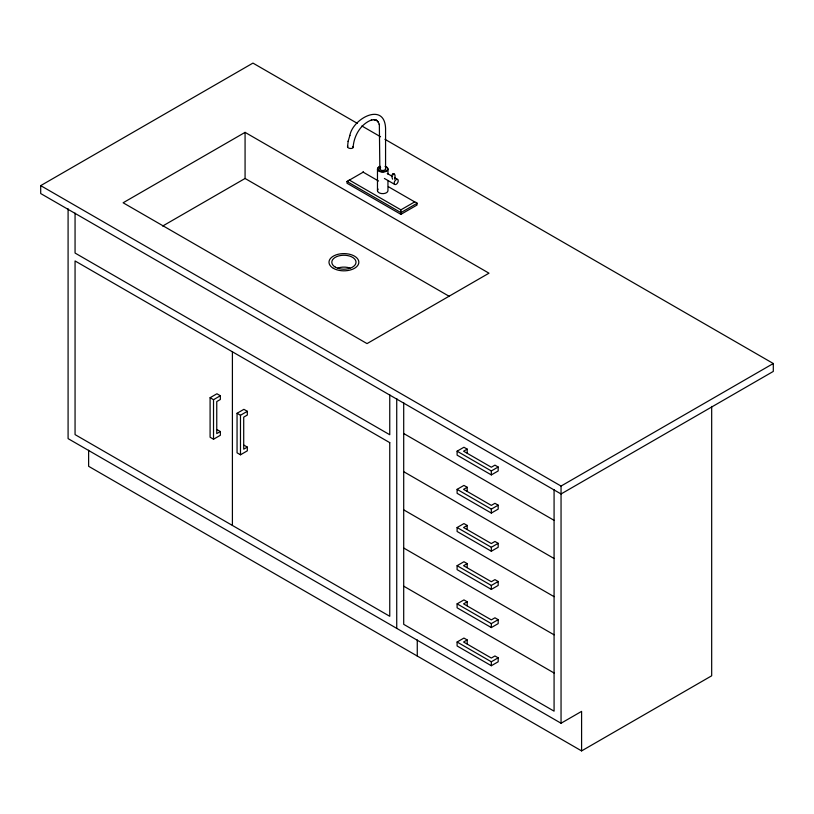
<?xml version="1.0" encoding="UTF-8"?>
<svg xmlns="http://www.w3.org/2000/svg" width="814" height="814" viewBox="0 0 814 814"><rect width="100%" height="100%" fill="white"/><g stroke="black" fill="none" stroke-linecap="round" stroke-linejoin="round"><path stroke-width="1.22" d="M347.517 146.815L348.189 141.137M347.893 146.133A2.859 1.425 6.1 0 0 349.287 148.27A2.859 1.425 6.1 0 0 353.123 147.619C353.724 136.284 360.399 124.023 371.784 119.892L371.286 120.055L374.755 119.719L374.165 119.699L377.106 120.604L376.058 120.004L378.317 122.09L378.011 121.591L379.446 124.776L379.344 124.257L379.853 168.824M346.998 181.491L349.399 180.108L400.915 209.849L414.682 201.892L416.9 202.747L417.083 205.006L400.915 214.347L346.998 183.221L346.998 181.491L400.915 212.617L417.083 203.286M392.541 179.161C389.774 171.856 397.222 171.856 394.454 179.161M394.454 174.176L393.498 174.735L392.541 174.176M349.857 135.511C352.676 118.59 384.452 101.506 385.571 128.256L385.571 168.824M348.097 141.433L349.898 135.358M384.961 139.306L773.3 363.512L773.3 371.418L561.049 493.966L40.7 193.539L40.7 185.633L252.951 63.095L357.458 123.433M245.075 132.367L123.118 202.778L367.033 343.6L488.99 273.189L245.075 132.367L245.075 178.47L449.44 296.449M162.668 226.038L245.075 178.47M348.077 180.871L363.176 172.161L378.52 181.013M210.093 397.72L216.941 393.762L220.36 395.746L220.36 399.481L216.758 401.567L216.758 433.618L220.36 431.532L220.36 435.276L213.522 439.224L210.093 437.25L210.093 397.72L213.522 399.694L220.36 395.746M237.057 413.288L243.895 409.33L247.324 411.304L247.324 415.048L243.712 417.134L243.712 449.186L247.324 447.1L247.324 450.834L240.476 454.792L237.057 452.818L237.057 413.288L240.476 415.262L247.324 411.304M467.185 449.114L463.573 451.19L491.33 467.226L494.943 465.14L498.178 467.002L498.178 470.96L491.33 474.908L457.102 455.148L457.102 451.19L463.939 447.242L467.185 449.114L467.185 453.062M467.185 487.271L463.573 489.356L491.33 505.382L494.943 503.306L498.178 505.168L498.178 509.126L491.33 513.074L457.102 493.315L457.102 489.356L463.939 485.409L467.185 487.271L467.185 491.229M457.102 451.19L491.33 470.96L498.178 467.002M467.185 525.437L463.573 527.523L491.33 543.549L494.943 541.463L498.178 543.335L498.178 547.283L491.33 551.241L457.102 531.481L457.102 527.523L463.939 523.575L467.185 525.437L467.185 529.395M457.102 489.356L491.33 509.126L498.178 505.168M40.7 185.633L561.049 486.06L773.3 363.512M467.185 563.603L463.573 565.689L491.33 581.715L494.943 579.629L498.178 581.501L498.178 585.449L491.33 589.407L457.102 569.637L457.102 565.689L463.939 561.731L467.185 563.603L467.185 567.551M457.102 527.523L491.33 547.283L498.178 543.335M467.185 601.77L463.573 603.856L491.33 619.881L494.943 617.795L498.178 619.668L498.178 623.616L491.33 627.574L457.102 607.804L457.102 603.856L463.939 599.898L467.185 601.77L467.185 605.718M457.102 565.689L491.33 585.449L498.178 581.501M467.185 639.936L463.573 642.012L491.33 658.038L494.943 655.962L498.178 657.824L498.178 661.782L491.33 665.73L457.102 645.97L457.102 642.012L463.939 638.064L467.185 639.936L467.185 643.884M457.102 603.856L491.33 623.616L498.178 619.668M457.102 642.012L491.33 661.782L498.178 657.824M68.091 208.781L68.091 438.624L561.049 723.239L581.593 711.375L581.593 750.905L711.68 675.803L711.68 406.43M361.864 125.977L380.565 136.772M387.261 173.494L392.44 176.485M394.515 177.676L397.629 179.477A2.869 1.659 -60 0 1 396.723 183.923A2.869 1.659 -60 0 1 394.23 182.489A2.869 1.659 -60 0 1 397.629 179.477M384.391 178.459L394.759 184.442M388.38 186.711L414.682 201.892M403.703 433.516L554.08 520.339M403.703 471.682L554.08 558.506M403.703 509.849L554.08 596.672M216.941 429.558L220.36 431.532M243.895 445.126L247.324 447.1M403.703 548.015L554.08 634.828M403.703 586.172L554.08 672.995M581.593 750.905L88.624 466.3L88.624 450.234M561.049 486.06L561.049 723.239M554.08 489.56L554.08 711.161L403.703 624.338L403.703 402.747M491.33 470.96L491.33 474.908M491.33 509.126L491.33 513.074M491.33 547.283L491.33 551.241M491.33 585.449L491.33 589.407M491.33 623.616L491.33 627.574M491.33 661.782L491.33 665.73M417.267 639.977L417.267 656.033M400.915 209.849L400.915 214.347M396.733 398.514L396.733 628.367M389.753 394.8L389.753 434.737L75.061 253.052L75.061 213.105M387.952 169.078L387.952 174.145M387.952 180.484L387.952 190.608A5.24 3.022 0 0 1 381.359 193.539A5.24 3.022 0 0 1 378.174 189.102M377.472 169.078L377.472 190.608M363.176 171.601L363.176 172.161M240.476 415.262L240.476 454.792M232.407 351.801L232.407 525.447M213.522 399.694L213.522 439.224M337.871 268.03A12.108 6.99 0 0 1 349.969 268.03M385.48 168.396A2.859 1.648 0 0 1 383.455 170.421L382.712 170.472A2.859 1.648 0 0 1 380.077 169.454A2.859 1.648 0 0 1 380.698 167.653M385.337 166.463A5.24 3.022 0 0 1 386.731 171.021A5.24 3.022 0 0 1 378.703 171.021A5.24 3.022 0 0 1 380.097 166.463M352.828 146.52A2.859 1.425 6.1 0 1 353.215 147.263M385.185 166.361A4.925 2.849 0 0 1 386.487 170.655A4.925 2.849 0 0 1 378.937 170.655A4.925 2.849 0 0 1 380.25 166.361M389.753 442.643L75.061 260.958L75.061 434.605L389.753 616.29L389.753 442.643M333.364 268.315A14.927 8.618 0 0 0 358.333 264.448A14.927 8.618 0 0 0 340.059 253.897A14.927 8.618 0 0 0 333.364 268.315M335.358 267.165A12.108 6.99 0 0 0 355.606 264.031A12.108 6.99 0 0 0 340.791 255.474A12.108 6.99 0 0 0 335.358 267.165"/></g></svg>
